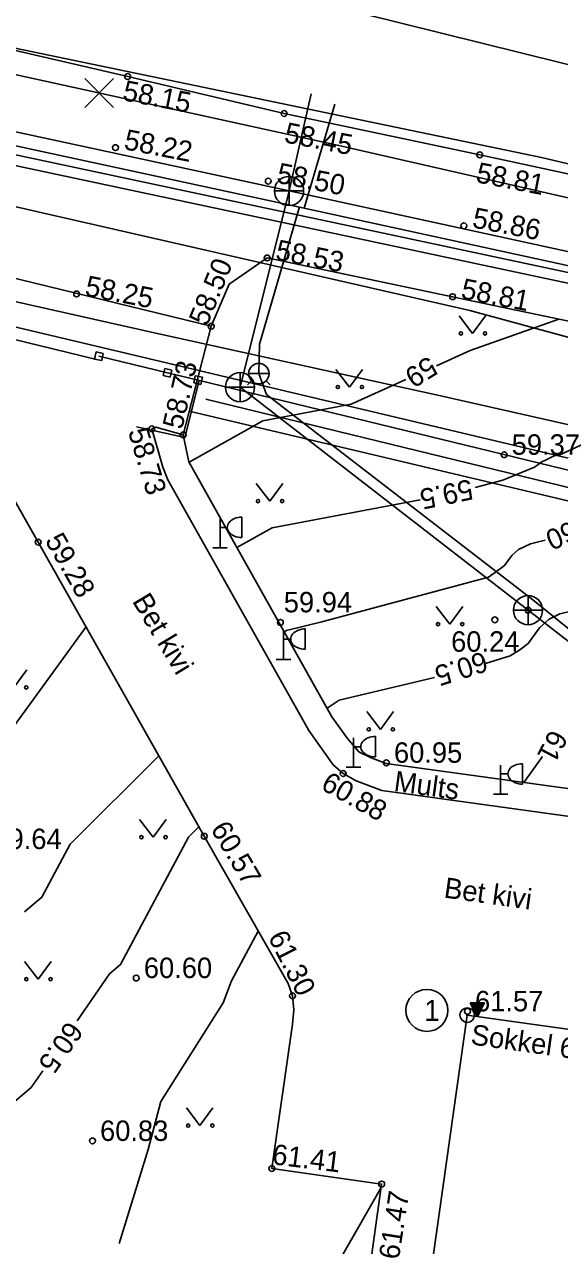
# Model space of a CAD drawing. Extents: x 640382 to 641045, y 6456399 to 6456733.
# Drawn here: x 640626.13 to 640644.48, y 6456557.67 to 6456599.52 of the extents above; entities that cross this region are included whole.
import ezdxf

# ---------------------------------------------------------------- set-up
doc = ezdxf.new("R2010")
doc.units = 0
for name, color, linetype in [('ABIJOONIS', 7, 'Continuous'), ('AED', 7, 'Continuous'), ('HALJASTUS', 7, 'Continuous'), ('HOONE', 7, 'Continuous'), ('HOONEDET', 7, 'Continuous'), ('HORISONTAAL-EH2000', 7, 'Continuous'), ('KKAEV', 7, 'Continuous'), ('KOORDPUNKT', 7, 'Continuous'), ('KORGUS-EH2000', 7, 'Continuous'), ('KPKAABEL', 7, 'Continuous'), ('KTRASS', 7, 'Continuous'), ('MOOTPIIR', 7, 'Continuous'), ('MPKAABEL', 7, 'Continuous'), ('PIIR', 7, 'Continuous'), ('POST', 7, 'Continuous'), ('RAJATIS', 7, 'Continuous'), ('TEE', 7, 'Continuous'), ('VKAEV', 7, 'Continuous'), ('VTRASS', 7, 'Continuous')]:
    doc.layers.add(name, color=color, linetype=linetype)

msp = doc.modelspace()

# ---------------------------------------------------------------- linework, layer by layer
at = {"layer": 'ABIJOONIS'}
msp.add_circle((640639.927, 6456565.729), 0.72, dxfattribs=at)
at = {"layer": 'AED'}
for p, q in [((640624.257, 6456589.094), (640628.597, 6456588.042)), ((640628.532, 6456588.054), (640628.584, 6456588.298)), ((640628.584, 6456588.298), (640628.828, 6456588.246)), ((640628.776, 6456588.002), (640628.828, 6456588.246)), ((640628.532, 6456588.054), (640628.776, 6456588.002)), ((640628.68, 6456588.15), (640631.033, 6456587.582)), ((640630.885, 6456587.486), (640630.937, 6456587.73)), ((640630.885, 6456587.486), (640631.129, 6456587.434)), ((640630.937, 6456587.73), (640631.181, 6456587.678)), ((640631.033, 6456587.582), (640632.081, 6456587.331)), ((640631.129, 6456587.434), (640631.181, 6456587.678)), ((640631.933, 6456587.235), (640631.985, 6456587.479)), ((640631.985, 6456587.479), (640632.229, 6456587.427)), ((640632.081, 6456587.331), (640650.17, 6456582.928)), ((640632.177, 6456587.183), (640632.229, 6456587.427)), ((640631.933, 6456587.235), (640632.177, 6456587.183))]:
    msp.add_line(p, q, dxfattribs=at)
msp.add_lwpolyline([(640629.972, 6456585.732), (640631.631, 6456585.363), (640632.124, 6456587.321)], dxfattribs=at)
at = {"layer": 'HALJASTUS'}
for p, q in [((640641.032, 6456589.539), (640641.495, 6456588.932)), ((640641.495, 6456588.932), (640641.941, 6456589.539)), ((640636.811, 6456587.701), (640637.274, 6456587.094)), ((640637.274, 6456587.094), (640637.72, 6456587.701)), ((640632.352, 6456586.682), (640649.369, 6456582.531)), ((640631.778, 6456586.267), (640648.757, 6456582.241)), ((640634.075, 6456583.791), (640634.538, 6456583.184)), ((640634.538, 6456583.184), (640634.984, 6456583.791)), ((640640.25, 6456579.574), (640640.713, 6456578.967)), ((640640.713, 6456578.967), (640641.159, 6456579.574)), ((640625.762, 6456576.799), (640626.207, 6456577.405)), ((640637.872, 6456575.968), (640638.335, 6456575.361)), ((640638.335, 6456575.361), (640638.781, 6456575.968)), ((640630.075, 6456572.271), (640630.539, 6456571.664)), ((640630.539, 6456571.664), (640630.984, 6456572.271)), ((640626.131, 6456567.405), (640626.594, 6456566.799)), ((640626.594, 6456566.799), (640627.04, 6456567.405)), ((640631.68, 6456562.388), (640632.143, 6456561.781)), ((640632.143, 6456561.781), (640632.589, 6456562.388))]:
    msp.add_line(p, q, dxfattribs=at)
for centre in [(640641.094, 6456588.932), (640641.923, 6456588.932), (640636.873, 6456587.094), (640637.702, 6456587.094), (640634.137, 6456583.184), (640634.966, 6456583.184), (640640.312, 6456578.967), (640641.141, 6456578.967), (640626.189, 6456576.799), (640637.934, 6456575.361), (640638.763, 6456575.361), (640630.138, 6456571.664), (640630.966, 6456571.664), (640626.193, 6456566.799), (640627.022, 6456566.799), (640631.742, 6456561.781), (640632.571, 6456561.781)]:
    msp.add_circle(centre, 0.055, dxfattribs=at)
at = {"layer": 'HOONE'}
msp.add_lwpolyline([(640641.313, 6456565.567), (640646.555, 6456564.836), (640646.78, 6456566.406), (640647.129, 6456566.351), (640646.91, 6456564.785), (640657.952, 6456563.24), (640654.466, 6456538.602), (640649.339, 6456539.346), (640650.587, 6456548.264), (640652.743, 6456547.951), (640653.328, 6456551.981), (640651.138, 6456552.283), (640639.664, 6456553.889)], close=True, dxfattribs=at)
at = {"layer": 'HOONEDET'}
for p, q in [((640641.659, 6456565.504), (640641.413, 6456565.991)), ((640641.905, 6456565.991), (640641.413, 6456565.991)), ((640641.44, 6456565.991), (640641.776, 6456565.735)), ((640641.482, 6456565.991), (640641.788, 6456565.758)), ((640641.523, 6456565.991), (640641.799, 6456565.781)), ((640641.564, 6456565.991), (640641.811, 6456565.803)), ((640641.605, 6456565.991), (640641.822, 6456565.826)), ((640641.647, 6456565.991), (640641.833, 6456565.849)), ((640641.659, 6456565.504), (640641.905, 6456565.991)), ((640641.688, 6456565.991), (640641.845, 6456565.871)), ((640641.729, 6456565.991), (640641.856, 6456565.894)), ((640641.77, 6456565.991), (640641.868, 6456565.917)), ((640641.812, 6456565.991), (640641.879, 6456565.939)), ((640641.853, 6456565.991), (640641.891, 6456565.962)), ((640641.894, 6456565.991), (640641.902, 6456565.985)), ((640641.421, 6456565.974), (640641.765, 6456565.713)), ((640641.447, 6456565.923), (640641.753, 6456565.69)), ((640641.473, 6456565.872), (640641.742, 6456565.667)), ((640641.499, 6456565.821), (640641.73, 6456565.645)), ((640641.524, 6456565.77), (640641.719, 6456565.622)), ((640641.55, 6456565.719), (640641.707, 6456565.599)), ((640641.576, 6456565.667), (640641.696, 6456565.577)), ((640641.602, 6456565.616), (640641.684, 6456565.554)), ((640641.628, 6456565.565), (640641.673, 6456565.531)), ((640641.654, 6456565.514), (640641.661, 6456565.508))]:
    msp.add_line(p, q, dxfattribs=at)
at = {"layer": 'HORISONTAAL-EH2000'}
for points in [[(640644.449, 6456589.425), (640641.412, 6456588.342), (640640.259, 6456587.823)], [(640639.211, 6456587.351), (640637.336, 6456586.506), (640634.304, 6456585.935), (640631.778, 6456584.518)], [(640649.223, 6456586.945), (640644.491, 6456584.765), (640644.297, 6456584.737), (640643.95, 6456584.563), (640643.903, 6456584.553), (640643.616, 6456584.346), (640642.527, 6456583.9), (640641.586, 6456583.647)], [(640639.693, 6456583.227), (640634.622, 6456582.273), (640633.416, 6456581.596)], [(640643.982, 6456581.85), (640643.478, 6456581.717), (640643.064, 6456581.522), (640642.846, 6456581.322), (640642.589, 6456580.983), (640642.281, 6456580.754), (640642.036, 6456580.579), (640636.32, 6456579.045), (640635.111, 6456578.755), (640635.036, 6456578.708)], [(640648.447, 6456580.235), (640644.492, 6456579.319), (640644.125, 6456579.133), (640643.787, 6456578.845), (640643.398, 6456578.307), (640643.12, 6456578.087), (640642.785, 6456577.881), (640641.936, 6456577.624)], [(640628.234, 6456578.859), (640625.439, 6456575.028), (640624.389, 6456572.601), (640624.191, 6456572.271), (640623.967, 6456572.005), (640623.188, 6456571.344)], [(640640.185, 6456577.138), (640636.923, 6456576.356), (640636.504, 6456576.089)], [(640630.735, 6456574.449), (640627.696, 6456571.427), (640626.724, 6456569.611), (640626.132, 6456569.104)], [(640643.896, 6456574.43), (640643.253, 6456573.542)], [(640632.111, 6456572.021), (640631.752, 6456571.664), (640629.417, 6456567.303), (640629.039, 6456566.979), (640627.932, 6456565.372)], [(640634.147, 6456568.445), (640633.231, 6456566.743), (640632.947, 6456565.986), (640630.799, 6456562.611), (640630.368, 6456560.961), (640629.374, 6456557.743)], [(640626.753, 6456563.66), (640626.356, 6456563.084), (640623.76, 6456560.894), (640621.792, 6456557.335), (640621.234, 6456555.659), (640619.83, 6456554.672), (640616.87, 6456552.703), (640616.139, 6456551.521)], [(640638.361, 6456559.662), (640634.308, 6456552.583), (640634.099, 6456552.065), (640633.959, 6456551.553), (640633.737, 6456549.385), (640633.482, 6456544.242), (640633.631, 6456543.851), (640633.827, 6456543.506), (640637.04, 6456540.46), (640637.173, 6456540.154), (640637.242, 6456539.766), (640636.569, 6456534.992), (640634.218, 6456530.313), (640633.369, 6456526.676)]]:
    msp.add_lwpolyline(points, dxfattribs=at)
at = {"layer": 'KKAEV'}
for p, q in [((640635.202, 6456593.314), (640635.202, 6456594.314)), ((640634.702, 6456593.814), (640635.702, 6456593.814)), ((640633.519, 6456586.59), (640633.519, 6456587.59)), ((640633.019, 6456587.09), (640634.019, 6456587.09)), ((640643.397, 6456578.946), (640643.397, 6456579.946)), ((640642.897, 6456579.446), (640643.897, 6456579.446))]:
    msp.add_line(p, q, dxfattribs=at)
for centre in [(640635.202, 6456593.814), (640633.519, 6456587.09), (640643.397, 6456579.446)]:
    msp.add_circle(centre, 0.5, dxfattribs=at)
at = {"layer": 'KOORDPUNKT'}
for radius in [0.25, 0.025, 0.0221, 0.0191, 0.0161, 0.0132, 0.0102, 0.00726, 0.0043]:
    msp.add_circle((640641.313, 6456565.567), radius, dxfattribs=at)
at = {"layer": 'KORGUS-EH2000'}
for centre in [(640629.667, 6456597.739), (640635.03, 6456596.468), (640629.252, 6456595.301), (640641.74, 6456595.056), (640634.488, 6456594.152), (640641.197, 6456592.621), (640634.449, 6456591.518), (640627.915, 6456590.285), (640640.81, 6456590.19), (640632.532, 6456589.176), (640630.492, 6456585.66), (640631.569, 6456585.459), (640642.576, 6456584.774), (640626.595, 6456581.778), (640643.397, 6456579.446), (640634.904, 6456579.028), (640642.258, 6456579.114), (640637.055, 6456573.846), (640638.539, 6456574.216), (640632.295, 6456571.696), (640629.961, 6456566.837), (640635.318, 6456566.23), (640641.319, 6456565.696), (640628.459, 6456561.254), (640634.609, 6456560.309), (640638.377, 6456559.776)]:
    msp.add_circle(centre, 0.1, dxfattribs=at)
at = {"layer": 'KPKAABEL'}
msp.add_lwpolyline([(640669.563, 6456584.003), (640666.91, 6456584.36), (640662.769, 6456585.085), (640646.32, 6456588.38), (640641.403, 6456589.723), (640625.485, 6456593.349), (640621.154, 6456594.278)], dxfattribs=at)
at = {"layer": 'KTRASS'}
for p, q in [((640628.192, 6456597.669), (640629.182, 6456596.679)), ((640628.192, 6456596.679), (640629.182, 6456597.669)), ((640635.961, 6456597.142), (640635.202, 6456593.814)), ((640635.202, 6456593.814), (640667.433, 6456586.824)), ((640643.397, 6456579.446), (640633.519, 6456587.09)), ((640651.352, 6456573.278), (640643.397, 6456579.446))]:
    msp.add_line(p, q, dxfattribs=at)
for points in [[(640670.218, 6456587.767), (640663.792, 6456589.234), (640636.906, 6456595.376), (640622.086, 6456598.617)], [(640621.68, 6456596.738), (640635.202, 6456593.814)], [(640669.793, 6456585.404), (640645.789, 6456590.801), (640621.517, 6456595.972)], [(640669.691, 6456584.96), (640647.77, 6456590.015), (640621.44, 6456595.61)], [(640635.202, 6456593.814), (640633.519, 6456587.09)]]:
    msp.add_lwpolyline(points, dxfattribs=at)
at = {"layer": 'MOOTPIIR'}
msp.add_lwpolyline([(640622.493, 6456599.4), (640643.858, 6456594.962), (640670.066, 6456588.75), (640669.06, 6456583.902), (640669.054, 6456583.439), (640652.172, 6456463.655), (640622.785, 6456479.527), (640630.756, 6456531.625), (640626.9, 6456535.78), (640617.683, 6456539.289), (640615.892, 6456553.476), (640617.343, 6456571.129), (640621.341, 6456594.568)], close=True, dxfattribs=at)
at = {"layer": 'MPKAABEL'}
msp.add_lwpolyline([(640620.368, 6456591.254), (640620.843, 6456591.137), (640630.734, 6456588.917), (640640.344, 6456586.809), (640649.918, 6456584.641), (640659.338, 6456582.69), (640660.445, 6456581.405)], dxfattribs=at)
at = {"layer": 'PIIR'}
for points in [[(640622.67, 6456603.63), (640646.38, 6456698.94), (640666.54, 6456709.36), (640683.52, 6456705.18), (640685.76, 6456688.96), (640681.87, 6456689.95), (640658.23, 6456594.81)], [(640575.55, 6456580.27), (640578.52, 6456600.38), (640668.29, 6456579.08), (640652.17, 6456463.69), (640565.96, 6456510.3), (640569.33, 6456534.16), (640572.56, 6456557.43)]]:
    msp.add_lwpolyline(points, close=True, dxfattribs=at)
for points in [[(640487.75, 6456628.32), (640531.71, 6456625.41), (640561.79, 6456618.76), (640569.58, 6456616.83), (640581.76, 6456613.76), (640622.67, 6456603.63), (640658.23, 6456594.81), (640700.18, 6456584.39), (640739.08, 6456574.26), (640777, 6456565.36), (640799.88, 6456558.22)], [(640903.04, 6456511.09), (640737.44, 6456562.66), (640668.29, 6456579.08), (640578.52, 6456600.38), (640556.84, 6456605.53), (640528.41, 6456610.56), (640503.17, 6456615.01)]]:
    msp.add_lwpolyline(points, dxfattribs=at)
at = {"layer": 'POST'}
for p, q in [((640632.834, 6456582.588), (640632.834, 6456581.588)), ((640633.584, 6456581.934), (640633.584, 6456582.634)), ((640633.084, 6456582.284), (640632.834, 6456582.284)), ((640632.584, 6456581.588), (640633.084, 6456581.588)), ((640635.008, 6456578.758), (640635.008, 6456577.758)), ((640635.758, 6456578.104), (640635.758, 6456578.804)), ((640635.258, 6456578.454), (640635.008, 6456578.454)), ((640634.758, 6456577.758), (640635.258, 6456577.758)), ((640637.41, 6456575.069), (640637.41, 6456574.069)), ((640638.16, 6456574.415), (640638.16, 6456575.115)), ((640637.66, 6456574.765), (640637.41, 6456574.765)), ((640637.16, 6456574.069), (640637.66, 6456574.069)), ((640642.458, 6456574.139), (640642.458, 6456573.139)), ((640643.208, 6456573.485), (640643.208, 6456574.185)), ((640642.708, 6456573.835), (640642.458, 6456573.835)), ((640642.208, 6456573.139), (640642.708, 6456573.139))]:
    msp.add_line(p, q, dxfattribs=at)
for centre in [(640633.584, 6456582.284), (640635.758, 6456578.454), (640638.16, 6456574.765), (640643.208, 6456573.835)]:
    msp.add_ellipse(centre, major_axis=(0.5, 0), ratio=0.7, start_param=1.570796, end_param=4.712389, dxfattribs=at)
at = {"layer": 'RAJATIS'}
msp.add_lwpolyline([(640631.569, 6456585.459), (640631.768, 6456584.535), (640636.671, 6456575.791), (640637.201, 6456575.042), (640637.597, 6456574.59), (640638.022, 6456574.388), (640638.526, 6456574.188), (640647.329, 6456572.984), (640648.925, 6456583.796)], dxfattribs=at)
at = {"layer": 'TEE'}
for points in [[(640622.493, 6456599.4), (640629.667, 6456597.739), (640635.03, 6456596.468), (640641.74, 6456595.056), (640650.371, 6456593.194), (640659.379, 6456591.159), (640670.066, 6456588.75)], [(640632.532, 6456589.176), (640622.718, 6456591.567), (640622.217, 6456589.503), (640626.595, 6456581.778), (640632.295, 6456571.696), (640635.167, 6456566.655), (640635.318, 6456566.23), (640635.367, 6456565.745), (640635.321, 6456565.259), (640634.609, 6456560.309), (640638.377, 6456559.776), (640637.611, 6456554.245)], [(640632.532, 6456589.176), (640633.144, 6456590.625), (640634.449, 6456591.518), (640640.81, 6456590.19), (640649.328, 6456588.4), (640653.795, 6456587.403), (640658.318, 6456586.412), (640669.06, 6456583.902)], [(640632.532, 6456589.176), (640631.569, 6456585.459), (640630.632, 6456585.717), (640630.492, 6456585.66), (640630.878, 6456584.344), (640631.043, 6456583.918), (640635.883, 6456575.321), (640636.718, 6456574.141), (640637.055, 6456573.846), (640637.508, 6456573.594), (640638.388, 6456573.268), (640648.13, 6456571.919), (640648.273, 6456572.845), (640659.941, 6456571.21), (640658.248, 6456559.213), (640656.872, 6456549.342), (640655.229, 6456537.667), (640646.318, 6456538.888), (640646.417, 6456539.793)]]:
    msp.add_lwpolyline(points, dxfattribs=at)
at = {"layer": 'VKAEV'}
for p, q in [((640633.814, 6456587.554), (640634.514, 6456587.554)), ((640633.917, 6456587.307), (640633.777, 6456587.167)), ((640634.411, 6456587.307), (640634.551, 6456587.167))]:
    msp.add_line(p, q, dxfattribs=at)
msp.add_circle((640634.164, 6456587.554), 0.35, dxfattribs=at)
at = {"layer": 'VTRASS'}
for points in [[(640635.721, 6456593.222), (640636.773, 6456596.787)], [(640621.581, 6456596.277), (640635.039, 6456593.37), (640667.321, 6456586.352), (640669.878, 6456585.781)], [(640635.555, 6456593.258), (640635.491, 6456593.041), (640635.421, 6456592.805), (640634.187, 6456588.567), (640634.164, 6456587.554)], [(640634.164, 6456587.554), (640634.43, 6456586.84), (640643.505, 6456579.841), (640650.634, 6456574.081), (640651.219, 6456572.745), (640652.419, 6456564.014)]]:
    msp.add_lwpolyline(points, dxfattribs=at)

# ---------------------------------------------------------------- texts
at = {"layer": 'ABIJOONIS'}
msp.add_text('1', height=0.72, dxfattribs=at).set_placement((640639.837, 6456565.369))
at = {"layer": 'HALJASTUS'}
msp.add_text('Mults', height=0.7, rotation=352.1511, dxfattribs=at).set_placement((640638.769, 6456573.25))
at = {"layer": 'HOONEDET'}
msp.add_text('Sokkel 62.01', height=0.7, rotation=352, dxfattribs=at).set_placement((640641.405, 6456564.566))
at = {"layer": 'HORISONTAAL-EH2000'}
for s, rotation, p in [('59', 211.8481, (640639.992, 6456588.179)), ('59.5', 191.6965, (640641.421, 6456583.943)), ('60', 202.9834, (640644.892, 6456582.53)), ('60.5', 197.674, (640641.872, 6456578.047)), ('61', 242.2825, (640644.174, 6456575.397)), ('60.5', 235.166, (640627.61, 6456565.405))]:
    msp.add_text(s, height=0.7, rotation=rotation, dxfattribs=at).set_placement(p)
at = {"layer": 'KORGUS-EH2000'}
for s, rotation, p in [(' 58.15', 349, (640629.209, 6456596.981)), (' 58.45', 349, (640634.749, 6456595.537)), (' 58.22', 349, (640629.252, 6456595.301)), (' 58.50', 349, (640634.488, 6456594.152)), (' 58.81', 349, (640641.325, 6456594.169)), (' 58.86', 349, (640641.197, 6456592.621)), (' 58.53', 349, (640634.449, 6456591.518)), (' 58.50', 67.5546, (640632.287, 6456588.91)), (' 58.25', 349, (640627.915, 6456590.285)), (' 58.81', 349, (640640.81, 6456590.19)), (' 58.73', 77.1352, (640631.477, 6456585.362)), (' 58.73', 286.6588, (640629.597, 6456585.829)), (' 59.28', 299.905, (640626.684, 6456582.06)), (' 60.88', 330.758, (640636.026, 6456573.458)), (' 60.57', 300.5381, (640632.362, 6456572.175)), (' 61.30', 296.7372, (640634.35, 6456568.478)), (' 61.41', 352.9892, (640634.34, 6456560.49)), (' 61.47', 81.1632, (640638.924, 6456556.905))]:
    msp.add_text(s, height=0.7, rotation=rotation, dxfattribs=at).set_placement(p)
for s, p in [(' 59.37', (640642.576, 6456584.774)), (' 59.94', (640634.76, 6456579.371)), (' 60.24', (640640.499, 6456578.022)), (' 60.95', (640638.539, 6456574.216)), (' 59.64', (640624.801, 6456571.258)), (' 60.60', (640629.961, 6456566.837)), (' 61.57', (640641.319, 6456565.696)), (' 60.83', (640628.459, 6456561.254))]:
    msp.add_text(s, height=0.7, dxfattribs=at).set_placement(p)
at = {"layer": 'TEE'}
for rotation, p in [(301.0195, (640629.804, 6456579.758)), (352, (640640.487, 6456569.599))]:
    msp.add_text('Bet kivi', height=0.7, rotation=rotation, dxfattribs=at).set_placement(p)

doc.saveas('drawing.dxf')
